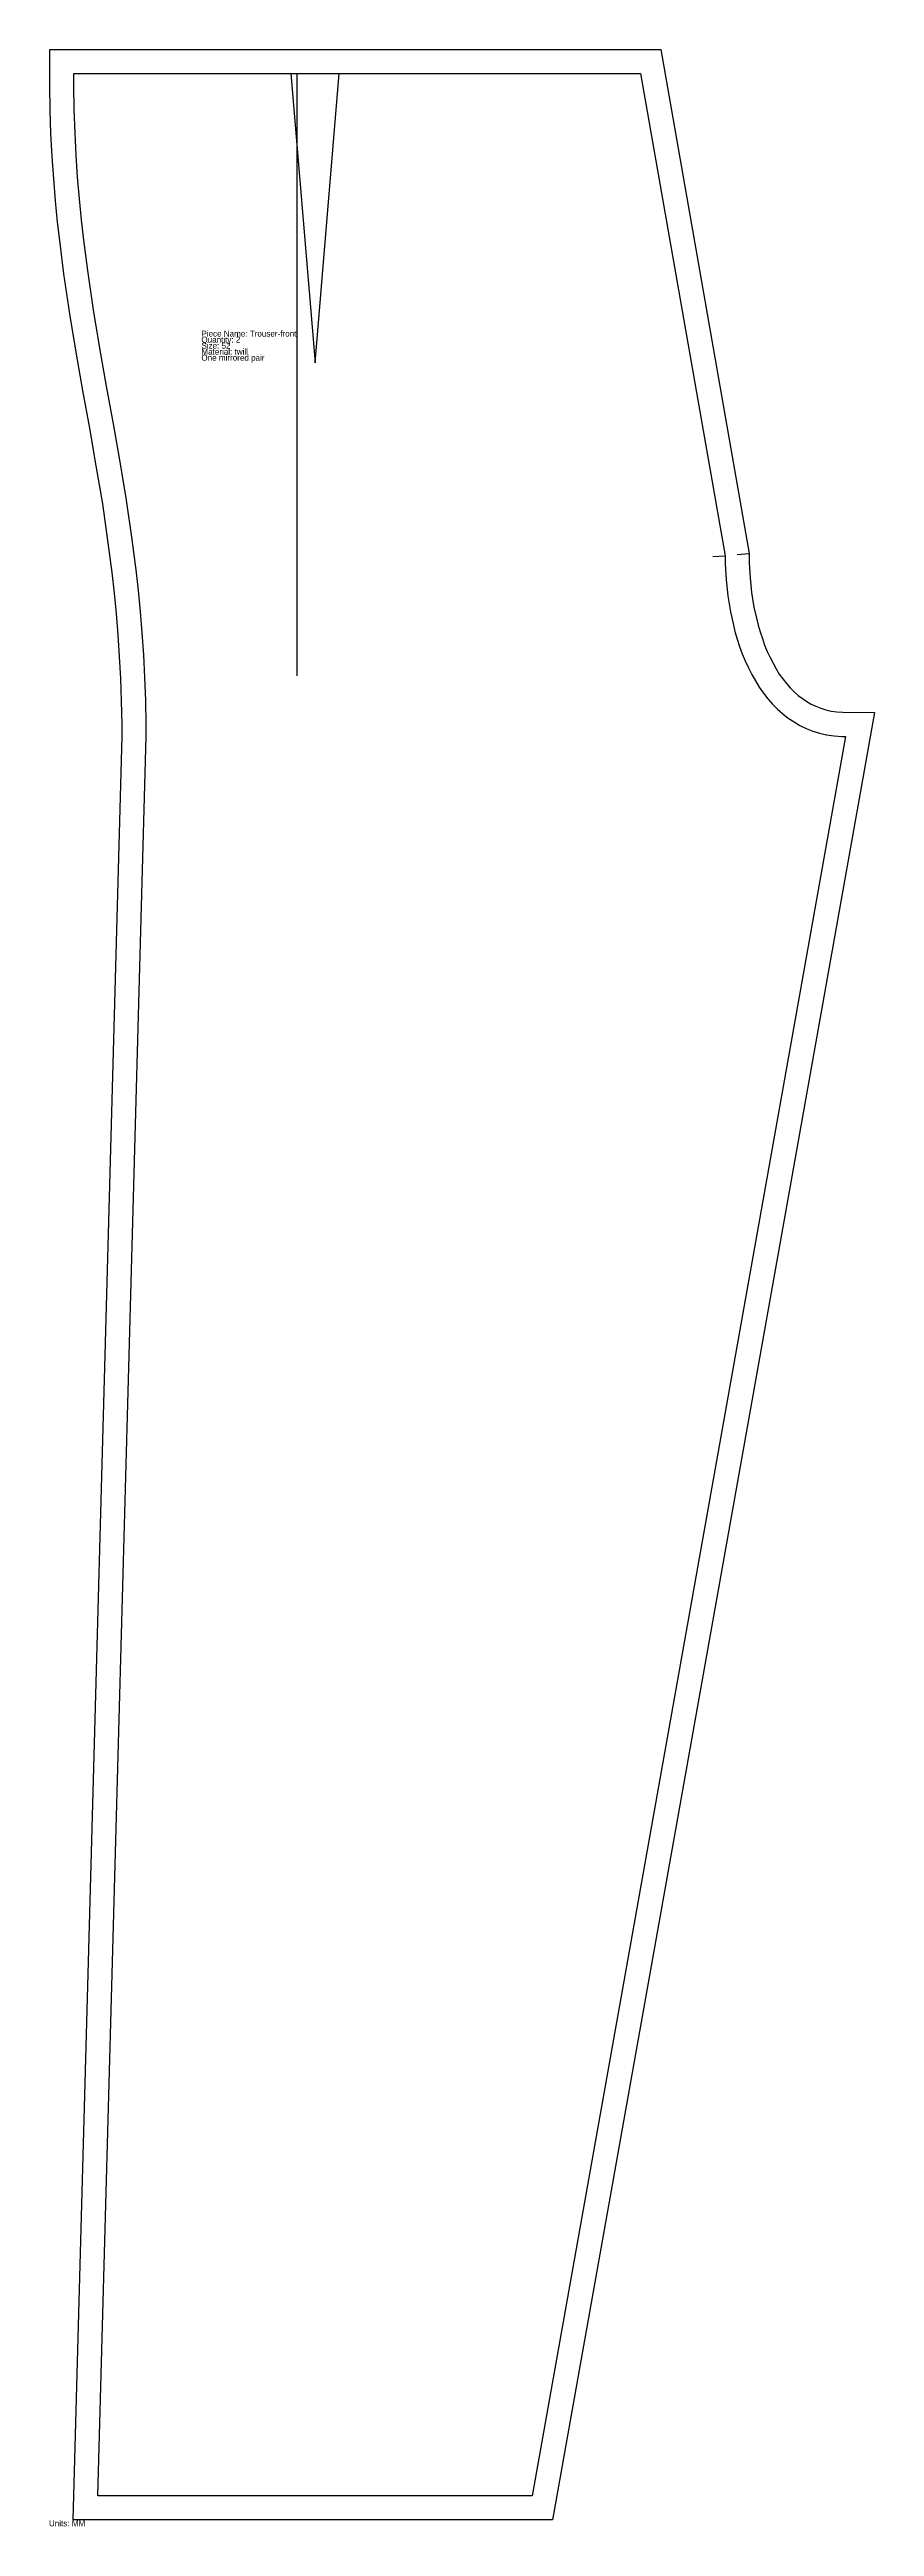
# Model space of a CAD drawing. Extents: x 0 to 342, y -3 to 1025.
import ezdxf

# ---------------------------------------------------------------- set-up
doc = ezdxf.new("R2010")
doc.units = 0
for name, color, linetype in [('1', 250, 'CONTINUOUS'), ('4', 250, 'CONTINUOUS'), ('7', 250, 'CONTINUOUS'), ('8', 250, 'CONTINUOUS')]:
    doc.layers.add(name, color=color, linetype=linetype)

# ---------------------------------------------------------------- blocks, each defined once
blk = doc.blocks.new('TROUSER-FRONT')
at = {"layer": '1'}
blk.add_lwpolyline([(0.3, 1025.2), (253.7, 1025.2), (290.3, 816.1), (290.3, 812.2), (290.7, 806), (291.3, 799.9), (292.3, 793.8), (293.3, 789.3), (294, 786.4), (294.8, 783.6), (295.8, 780.8), (296.7, 778.1), (297.8, 775.5), (299, 773), (300.2, 770.6), (301.5, 768.3), (302.8, 766.1), (304.3, 764.1), (305.8, 762.2), (307.3, 760.4), (309, 758.7), (310.6, 757.2), (312.4, 755.9), (314.2, 754.7), (316, 753.6), (317.9, 752.7), (320, 751.9), (322.1, 751.2), (324.3, 750.7), (326.6, 750.4), (329.1, 750.2), (342.2, 750.1), (208.7, 0.2), (10, 0.2), (30.3, 740.3), (30.3, 745.1), (30.1, 754.8), (29.8, 764.3), (29.3, 773.4), (28.7, 782.4), (28, 791.2), (27.2, 799.7), (26.2, 808.2), (24.6, 820.5), (22.3, 836.7), (19.6, 852.5), (16.9, 868.1), (14.1, 883.8), (11.3, 899.6), (8.6, 915.6), (6.2, 932.1), (4.6, 944.9), (3.6, 953.6), (2.7, 962.4), (2, 971.5), (1.3, 980.8), (0.8, 990.3), (0.5, 1000.1), (0.3, 1010.1), (0.3, 1025.2)], close=True, dxfattribs=at)
at = {"layer": '4'}
for p, q in [((275.3, 814.8), (280.3, 815.2)), ((285.3, 815.7), (290.3, 816.1))]:
    blk.add_line(p, q, dxfattribs=at)
at = {"layer": '7'}
blk.add_line((102.9, 765.3), (102.9, 1015.3), dxfattribs=at)
at = {"layer": '8'}
blk.add_lwpolyline([(10.3, 1015.2), (245.3, 1015.2), (280.3, 815.2), (280.3, 811.9), (280.7, 805.2), (281.4, 798.5), (282.5, 791.9), (283.6, 787), (284.4, 783.8), (285.3, 780.6), (286.3, 777.5), (287.4, 774.5), (288.6, 771.5), (290, 768.6), (291.4, 765.9), (292.9, 763.2), (294.5, 760.6), (296.2, 758.1), (298.1, 755.8), (300, 753.6), (302.1, 751.5), (304.2, 749.6), (306.5, 747.8), (308.9, 746.2), (311.3, 744.8), (313.9, 743.5), (316.7, 742.4), (319.5, 741.6), (322.4, 740.9), (325.5, 740.5), (328.7, 740.2), (330.3, 740.2), (200.3, 10.2), (20.3, 10.2), (40.3, 740.2), (40.3, 745.2), (40.1, 755.1), (39.8, 764.7), (39.3, 774), (38.7, 783.2), (38, 792.1), (37.1, 800.8), (36.2, 809.3), (34.5, 821.9), (32.1, 838.2), (29.5, 854.2), (26.7, 869.9), (23.9, 885.5), (21.1, 901.3), (18.5, 917.2), (16.1, 933.5), (14.5, 946.1), (13.5, 954.6), (12.7, 963.3), (11.9, 972.3), (11.3, 981.4), (10.8, 990.7), (10.5, 1000.3), (10.3, 1010.2)], close=True, dxfattribs=at)
blk.add_lwpolyline([(100.3, 1015.2), (110.3, 895.2), (120.3, 1015.2)], dxfattribs=at)
at = {"layer": '1'}
for s, p in [('Quantity: 2', (63.2, 903.6)), ('Piece Name: Trouser-front', (63.2, 906.1)), ('Size: 52', (63.2, 901.1)), ('One mirrored pair', (63.2, 896.1)), ('Material: twill', (63.2, 898.6))]:
    blk.add_text(s, height=2.5, dxfattribs=at).set_placement(p)

msp = doc.modelspace()

# ---------------------------------------------------------------- block references
at = {"layer": '1'}
msp.add_blockref('TROUSER-FRONT', (0, 0), dxfattribs=at)

# ---------------------------------------------------------------- texts
msp.add_text('Units: MM', height=2.5, dxfattribs=at).set_placement((0, -2.5))

doc.saveas('drawing.dxf')
